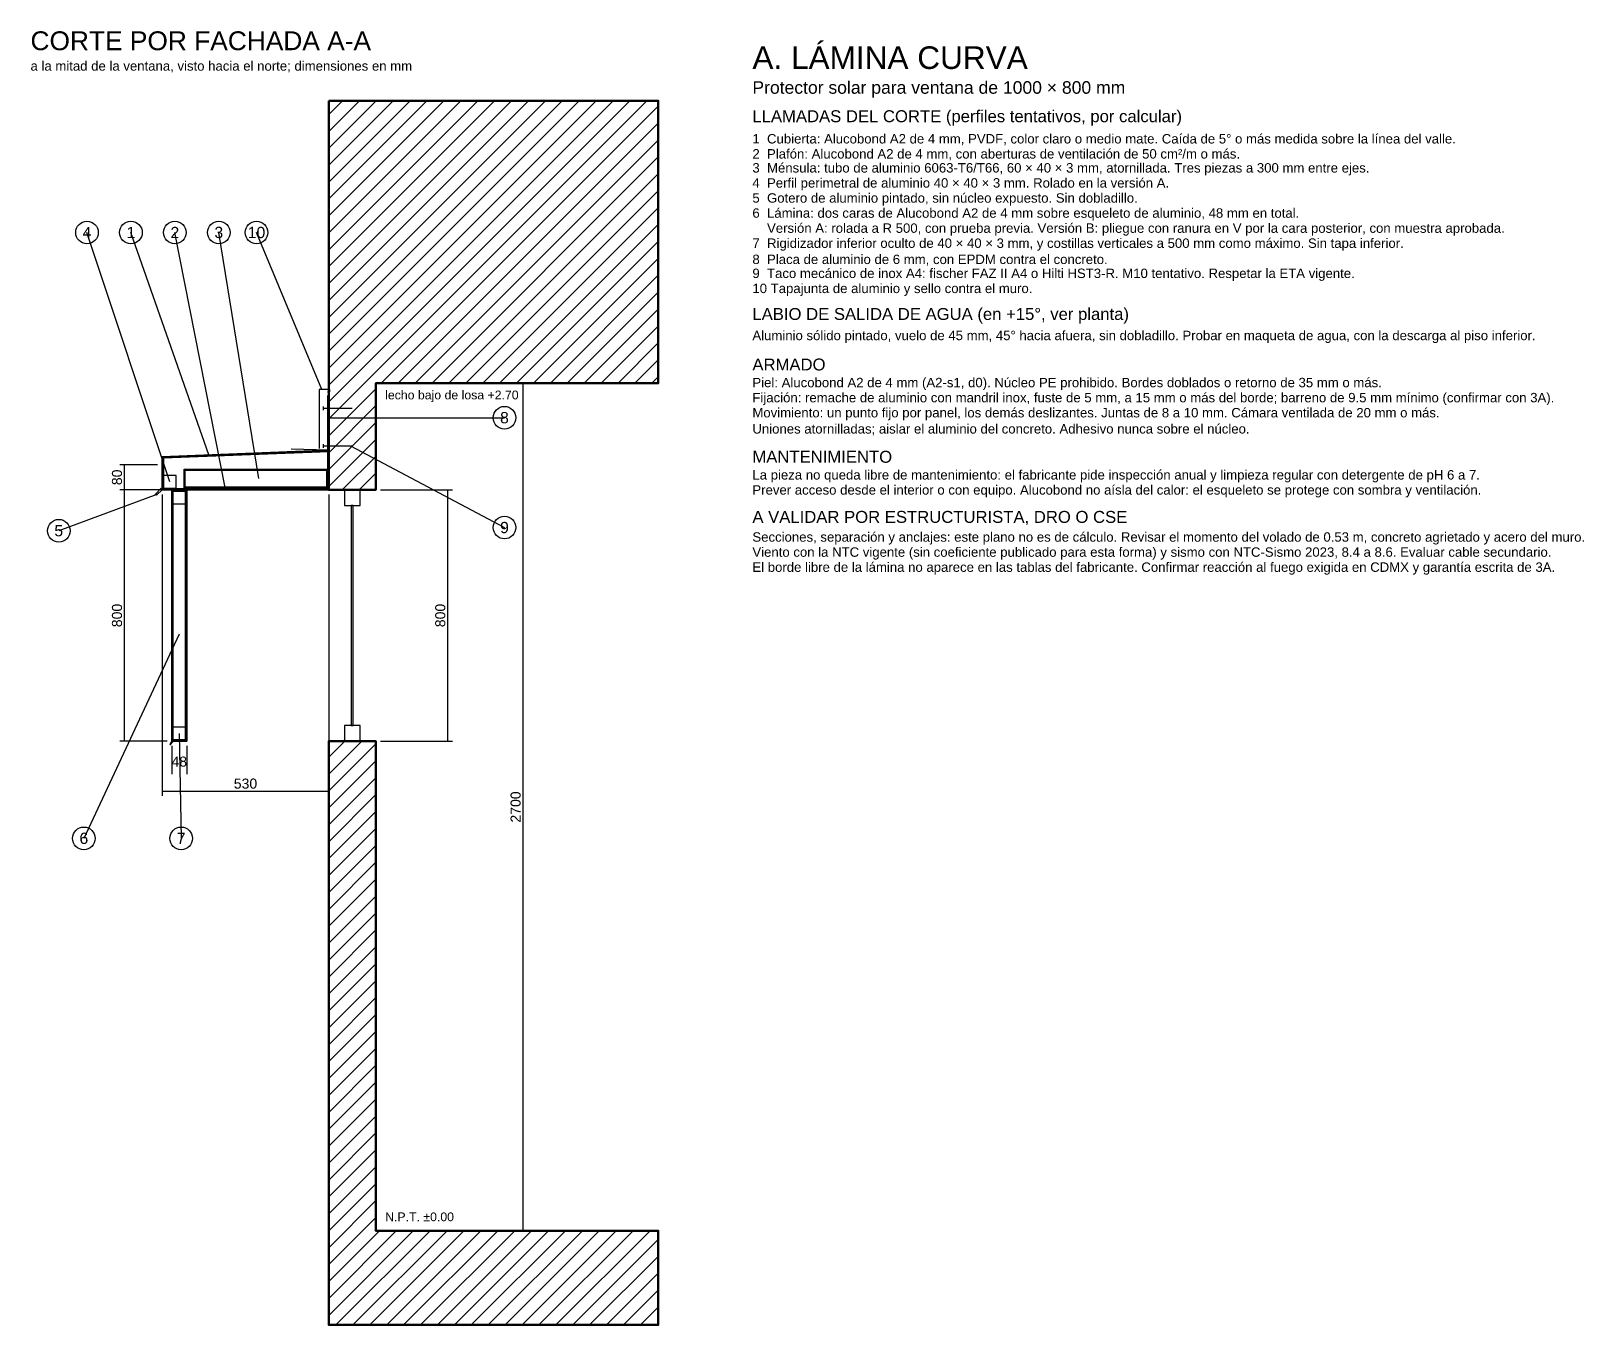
# Model space of a CAD drawing. Header units: millimetres. Extents: x -948 to 3999, y -300 to 3822.
import ezdxf

# ---------------------------------------------------------------- set-up
doc = ezdxf.new("R2010")
doc.units = ezdxf.units.MM
for name, color, linetype, true_color in [('ACHURADO', 9, 'Continuous', 0x808080), ('CORTE_ANCLAJE', 6, 'Continuous', 0xff00ff), ('CORTE_SELLO', 4, 'Continuous', 0x00ffff), ('CORTE_VENTANA', 5, 'Continuous', 0x0000ff), ('COTAS', 2, 'Continuous', 0xffff00)]:
    doc.layers.add(name, color=color, linetype=linetype, true_color=true_color)
doc.layers.add('CORTE_ALUCOBOND', color=1, linetype='Continuous', lineweight=35, true_color=0xff0000)
doc.layers.add('CORTE_ALUMINIO', color=3, linetype='Continuous', lineweight=25, true_color=0x00ff00)
doc.layers.add('CORTE_CONCRETO', color=7, linetype='Continuous', lineweight=50)
doc.layers.add('TEXTO', color=7, linetype='Continuous')
doc.styles.add('PROTECTOR', font='arial.ttf')
doc.dimstyles.new('PROTECTOR', dxfattribs={"dimtxt": 32, "dimasz": 0, "dimexe": 15, "dimexo": 15, "dimgap": 8, "dimtad": 1, "dimtoh": 1, "dimdec": 0, "dimzin": 12, "dimdsep": 46, "dimtxsty": 'PROTECTOR', "dimcen": 2.5, "dimazin": 1, "dimtfac": 1, "dimtdec": 4, "dimtix": 1, "dimtofl": 0, "dimtmove": 1, "dimatfit": 3, "dimtolj": 1, "dimtzin": 1, "dimarcsym": 0})

# ---------------------------------------------------------------- blocks, each defined once
blk = doc.blocks.new('*D1')
at = {"layer": 'COTAS', "color": 0, "lineweight": -2}
for p, q in [((-500, 1545), (-500, 1455)), ((-452, 1545), (-452, 1455)), ((-500, 1470), (-500, 1470)), ((-452, 1470), (-452, 1470))]:
    blk.add_line(p, q, dxfattribs=at)
at = {"layer": 'Defpoints', "color": 0}
for p in [(-500, 1560), (-452, 1560), (-452, 1470)]:
    blk.add_point(p, dxfattribs=at)
at = {"layer": 'COTAS', "color": 0, "insert": (-476, 1494.3), "char_height": 32, "attachment_point": 5, "style": 'PROTECTOR'}
blk.add_mtext('\\A1;48', dxfattribs=at)
blk = doc.blocks.new('*D2')
at = {"layer": 'COTAS', "color": 0, "lineweight": -2}
for p, q in [((165, 2360), (395, 2360)), ((380, 1560), (380, 2360)), ((165, 1560), (395, 1560))]:
    blk.add_line(p, q, dxfattribs=at)
at = {"layer": 'Defpoints', "color": 0}
for p in [(150, 2360), (380, 2360), (150, 1560)]:
    blk.add_point(p, dxfattribs=at)
at = {"layer": 'COTAS', "color": 0, "insert": (355.7, 1960), "char_height": 32, "attachment_point": 5, "rotation": 90, "style": 'PROTECTOR'}
blk.add_mtext('\\A1;800', dxfattribs=at)
blk = doc.blocks.new('*D3')
at = {"layer": 'COTAS', "color": 0, "lineweight": -2}
for p, q in [((-545, 2440), (-665, 2440)), ((-650, 2360), (-650, 2440)), ((-545, 2360), (-665, 2360))]:
    blk.add_line(p, q, dxfattribs=at)
at = {"layer": 'Defpoints', "color": 0}
for p in [(-650, 2440), (-530, 2440), (-530, 2360)]:
    blk.add_point(p, dxfattribs=at)
at = {"layer": 'COTAS', "color": 0, "insert": (-674.3, 2400), "char_height": 32, "attachment_point": 5, "rotation": 90, "style": 'PROTECTOR'}
blk.add_mtext('\\A1;80', dxfattribs=at)
blk = doc.blocks.new('*D4')
at = {"layer": 'COTAS', "color": 0, "lineweight": -2}
for p, q in [((165, 2700), (635, 2700)), ((620, 0), (620, 2700)), ((165, 0), (635, 0))]:
    blk.add_line(p, q, dxfattribs=at)
at = {"layer": 'Defpoints', "color": 0}
for p in [(150, 2700), (620, 2700), (150, 0)]:
    blk.add_point(p, dxfattribs=at)
at = {"layer": 'COTAS', "color": 0, "insert": (595.7, 1350), "char_height": 32, "attachment_point": 5, "rotation": 90, "style": 'PROTECTOR'}
blk.add_mtext('\\A1;2700', dxfattribs=at)
blk = doc.blocks.new('*D5')
at = {"layer": 'COTAS', "color": 0, "lineweight": -2}
for p, q in [((-530, 2345), (-530, 1385)), ((0, 2345), (0, 1385)), ((-530, 1400), (0, 1400))]:
    blk.add_line(p, q, dxfattribs=at)
at = {"layer": 'Defpoints', "color": 0}
for p in [(-530, 2360), (0, 2360), (0, 1400)]:
    blk.add_point(p, dxfattribs=at)
at = {"layer": 'COTAS', "color": 0, "insert": (-265, 1424.3), "char_height": 32, "attachment_point": 5, "style": 'PROTECTOR'}
blk.add_mtext('\\A1;530', dxfattribs=at)
blk = doc.blocks.new('*D6')
at = {"layer": 'COTAS', "color": 0, "lineweight": -2}
for p, q in [((-515, 2360), (-665, 2360)), ((-650, 1560), (-650, 2360)), ((-515, 1560), (-665, 1560))]:
    blk.add_line(p, q, dxfattribs=at)
at = {"layer": 'Defpoints', "color": 0}
for p in [(-650, 2360), (-500, 2360), (-500, 1560)]:
    blk.add_point(p, dxfattribs=at)
at = {"layer": 'COTAS', "color": 0, "insert": (-674.3, 1960), "char_height": 32, "attachment_point": 5, "rotation": 90, "style": 'PROTECTOR'}
blk.add_mtext('\\A1;800', dxfattribs=at)

msp = doc.modelspace()

# ---------------------------------------------------------------- hatches: boundary and pattern name
at = {"layer": 'ACHURADO'}
h = msp.add_hatch(dxfattribs=at)
h.set_pattern_fill('ANSI31', scale=12, style=0, pattern_type=2)
h.paths.add_polyline_path([(0, 3600), (0, 2360), (150, 2360), (150, 2700), (1050, 2700), (1050, 3600)], flags=0)
h = msp.add_hatch(dxfattribs=at)
h.set_pattern_fill('ANSI31', scale=12, style=0, pattern_type=2)
h.paths.add_polyline_path([(0, 0), (0, 1560), (150, 1560), (150, 0), (1050, 0), (1050, -300), (0, -300)], flags=0)

# ---------------------------------------------------------------- linework, layer by layer
at = {"layer": 'CORTE_ALUCOBOND'}
for points in [[(0, 2486.368992), (-530, 2465.767479), (-530, 2360), (0, 2360)], [(0, 2482.368992), (-526, 2461.922962), (-526, 2364), (0, 2364)], [(-500, 1560), (-452, 1560), (-452, 2360), (-500, 2360)], [(-496, 1564), (-456, 1564), (-456, 2356), (-496, 2356)]]:
    msp.add_lwpolyline(points, close=True, dxfattribs=at)
for points in [[(-530, 2360), (-548, 2344), (-552, 2346), (-534, 2366)], [(-500, 1560), (-505, 1548), (-497, 1557)]]:
    msp.add_lwpolyline(points, dxfattribs=at)
at = {"layer": 'CORTE_ALUMINIO'}
for points in [[(-4, 2366), (-460, 2366), (-460, 2426), (-4, 2426)], [(-526, 2366), (-486, 2366), (-486, 2406), (-526, 2406)], [(-7, 2369), (-457, 2369), (-457, 2423), (-7, 2423)], [(-496, 2316), (-456, 2316), (-456, 2356), (-496, 2356)], [(-496, 1564), (-456, 1564), (-456, 1604), (-496, 1604)]]:
    msp.add_lwpolyline(points, close=True, dxfattribs=at)
at = {"layer": 'CORTE_ANCLAJE'}
for points in [[(-16, 2614), (-16, 2626)], [(-16, 2620), (75, 2620)], [(-16, 2494), (-16, 2506)], [(-16, 2500), (75, 2500)]]:
    msp.add_lwpolyline(points, dxfattribs=at)
msp.add_lwpolyline([(-4, 2366), (0, 2366), (0, 2660), (-4, 2660)], close=True, dxfattribs=at)
at = {"layer": 'CORTE_CONCRETO'}
for points in [[(0, 3600), (0, 2360), (150, 2360), (150, 2700), (1050, 2700), (1050, 3600)], [(0, 0), (0, 1560), (150, 1560), (150, 0), (1050, 0), (1050, -300), (0, -300)]]:
    msp.add_lwpolyline(points, close=True, dxfattribs=at)
at = {"layer": 'CORTE_SELLO'}
for points in [[(-4, 2672), (4, 2672), (4, 2680), (-30, 2680), (-30, 2492.368992)], [(0, 2486.368992), (-120, 2489.704498)]]:
    msp.add_lwpolyline(points, dxfattribs=at)
at = {"layer": 'CORTE_VENTANA'}
for points in [[(50, 2310), (100, 2310), (100, 2360), (50, 2360)], [(72, 1610), (78, 1610), (78, 2310), (72, 2310)], [(50, 1560), (100, 1560), (100, 1610), (50, 1610)]]:
    msp.add_lwpolyline(points, close=True, dxfattribs=at)
at = {"layer": 'TEXTO'}
for points in [[(-506, 2386), (-770, 3180)], [(-381.6, 2471.535902), (-630, 3180)], [(-328.6, 2362), (-490, 3180)], [(-222.6, 2396), (-350, 3180)], [(-22, 2680), (-230, 3180)], [(-2, 2590), (560, 2590)], [(70, 2500), (560, 2240)], [(-548, 2345), (-860, 2230)], [(-476, 1900), (-780, 1250)], [(-476, 1584), (-470, 1250)]]:
    msp.add_lwpolyline(points, dxfattribs=at)
for centre in [(-770, 3180), (-630, 3180), (-490, 3180), (-350, 3180), (-230, 3180), (560, 2590), (560, 2240), (-860, 2230), (-780, 1250), (-470, 1250)]:
    msp.add_circle(centre, 36, dxfattribs=at)

# ---------------------------------------------------------------- texts
at = {"layer": 'COTAS', "char_height": 28, "attachment_point": 7, "style": 'PROTECTOR'}
for s, insert, width in [('lecho bajo de losa +2.70', (180, 2640), 898.13043478), ('N.P.T. ±0.00', (180, 30), 489.08695652)]:
    msp.add_mtext(s, dxfattribs=dict(at, insert=insert, width=width))
at = {"layer": 'TEXTO', "style": 'PROTECTOR'}
for s, insert, char_height, width, attachment_point in [('CORTE POR FACHADA A-A', (-950, 3760), 60, 2282.60869565, 7), ('A. LÁMINA CURVA', (1350, 3700), 72, 1893.91304348, 7), ('a la mitad de la ventana, visto hacia el norte; dimensiones en mm', (-950, 3690), 30, 2472.7173913, 7), ('Protector solar para ventana de 1000 × 800 mm', (1350, 3610), 40, 2435.2173913, 7), ('LLAMADAS DEL CORTE (perfiles tentativos, por calcular)', (1350, 3520), 38, 2796.30434783, 7), ('1  Cubierta: Alucobond A2 de 4 mm, PVDF, color claro o medio mate. Caída de 5° o más medida sobre la línea del valle.', (1350, 3458), 30, 4510.10869565, 7), ('2  Plafón: Alucobond A2 de 4 mm, con aberturas de ventilación de 50 cm²/m o más.', (1350, 3410), 30, 3142.5, 7), ('3  Ménsula: tubo de aluminio 6063-T6/T66, 60 × 40 × 3 mm, atornillada. Tres piezas a 300 mm entre ejes.', (1350, 3362), 30, 3961.95652174, 7), ('4  Perfil perimetral de aluminio 40 × 40 × 3 mm. Rolado en la versión A.', (1350, 3314), 30, 2693.80434783, 7), ('5  Gotero de aluminio pintado, sin núcleo expuesto. Sin dobladillo.', (1350, 3266), 30, 2494.23913043, 7), ('6  Lámina: dos caras de Alucobond A2 de 4 mm sobre esqueleto de aluminio, 48 mm en total.', (1350, 3218), 30, 3517.5, 7), ('4', (-770, 3180), 36, 121.69565217, 5), ('1', (-630, 3180), 36, 99, 5), ('2', (-490, 3180), 36, 119.73913043, 5), ('3', (-350, 3180), 36, 119.34782609, 5), ('10', (-230, 3180), 36, 168.26086957, 5), ('    Versión A: rolada a R 500, con prueba previa. Versión B: pliegue con ranura en V por la cara posterior, con muestra aprobada.', (1350, 3170), 30, 4818.91304348, 7), ('7  Rigidizador inferior oculto de 40 × 40 × 3 mm, y costillas verticales a 500 mm como máximo. Sin tapa inferior.', (1350, 3122), 30, 4180.76086957, 7), ('8  Placa de aluminio de 6 mm, con EPDM contra el concreto.', (1350, 3074), 30, 2304.45652174, 7), ('9  Taco mecánico de inox A4: fischer FAZ II A4 o Hilti HST3-R. M10 tentativo. Respetar la ETA vigente.', (1350, 3026), 30, 3870.65217391, 7), ('10 Tapajunta de aluminio y sello contra el muro.', (1350, 2978), 30, 1826.73913043, 7), ('LABIO DE SALIDA DE AGUA (en +15°, ver planta)', (1350, 2890), 38, 2460.91304348, 7), ('Aluminio sólido pintado, vuelo de 45 mm, 45° hacia afuera, sin dobladillo. Probar en maqueta de agua, con la descarga al piso inferior.', (1350, 2828), 30, 5014.89130435, 7), ('ARMADO', (1350, 2740), 38, 536.13043478, 7), ('Piel: Alucobond A2 de 4 mm (A2-s1, d0). Núcleo PE prohibido. Bordes doblados o retorno de 35 mm o más.', (1350, 2678), 30, 4041.52173913, 7), ('Fijación: remache de aluminio con mandril inox, fuste de 5 mm, a 15 mm o más del borde; barreno de 9.5 mm mínimo (confirmar con 3A).', (1350, 2630), 30, 5133.26086957, 7), ('Movimiento: un punto fijo por panel, los demás deslizantes. Juntas de 8 a 10 mm. Cámara ventilada de 20 mm o más.', (1350, 2582), 30, 4406.73913043, 7), ('8', (560, 2590), 36, 119.73913043, 5), ('Uniones atornilladas; aislar el aluminio del concreto. Adhesivo nunca sobre el núcleo.', (1350, 2534), 30, 3203.15217391, 7), ('MANTENIMIENTO', (1350, 2446), 38, 958.26086957, 7), ('La pieza no queda libre de mantenimiento: el fabricante pide inspección anual y limpieza regular con detergente de pH 6 a 7.', (1350, 2384), 30, 4661.41304348, 7), ('Prever acceso desde el interior o con equipo. Alucobond no aísla del calor: el esqueleto se protege con sombra y ventilación.', (1350, 2336), 30, 4671.19565217, 7), ('A VALIDAR POR ESTRUCTURISTA, DRO O CSE', (1350, 2248), 38, 2450.58695652, 7), ('5', (-860, 2230), 36, 120.13043478, 5), ('9', (560, 2240), 36, 119.73913043, 5), ('Secciones, separación y anclajes: este plano no es de cálculo. Revisar el momento del volado de 0.53 m, concreto agrietado y acero del muro.', (1350, 2186), 30, 5328.91304348, 7), ('Viento con la NTC vigente (sin coeficiente publicado para esta forma) y sismo con NTC-Sismo 2023, 8.4 a 8.6. Evaluar cable secundario.', (1350, 2138), 30, 5116.30434783, 7), ('El borde libre de la lámina no aparece en las tablas del fabricante. Confirmar reacción al fuego exigida en CDMX y garantía escrita de 3A.', (1350, 2090), 30, 5139.13043478, 7), ('6', (-780, 1250), 36, 119.73913043, 5), ('7', (-470, 1250), 36, 118.56521739, 5)]:
    msp.add_mtext(s, dxfattribs=dict(at, insert=insert, char_height=char_height, width=width, attachment_point=attachment_point))

# ---------------------------------------------------------------- dimensions: what is measured, and where the dimension line sits
at = {"layer": 'COTAS'}
for base, p1, p2, text, picture, middle in [((620, 2700), (150, 0), (150, 2700), '2700', '*D4', (595.661664, 1350)), ((-650, 2440), (-530, 2360), (-530, 2440), '80', '*D3', (-674.338336, 2400)), ((-650, 2360), (-500, 1560), (-500, 2360), '800', '*D6', (-674.338336, 1960)), ((380, 2360), (150, 1560), (150, 2360), '800', '*D2', (355.661664, 1960))]:
    dim = msp.add_linear_dim(base=base, p1=p1, p2=p2, angle=90, text=text, dimstyle='PROTECTOR', override={"dimscale": 1, "dimtih": 0, "dimtoh": 0, "dimlfac": 1, "dimzin": 8, "dimsah": 0, "dimtzin": 12}, dxfattribs=at)
    dim.commit()
    dim.dimension.update_dxf_attribs({"geometry": picture, "text_midpoint": middle})
for base, p1, p2, text, picture, middle in [((0, 1400), (-530, 2360), (0, 2360), '530', '*D5', (-265, 1424.34925)), ((-452, 1470), (-500, 1560), (-452, 1560), '48', '*D1', (-476, 1494.338336))]:
    dim = msp.add_linear_dim(base=base, p1=p1, p2=p2, text=text, dimstyle='PROTECTOR', override={"dimscale": 1, "dimtih": 0, "dimtoh": 0, "dimlfac": 1, "dimzin": 8, "dimsah": 0, "dimtzin": 12}, dxfattribs=at)
    dim.commit()
    dim.dimension.update_dxf_attribs({"geometry": picture, "text_midpoint": middle})

doc.saveas('drawing.dxf')
